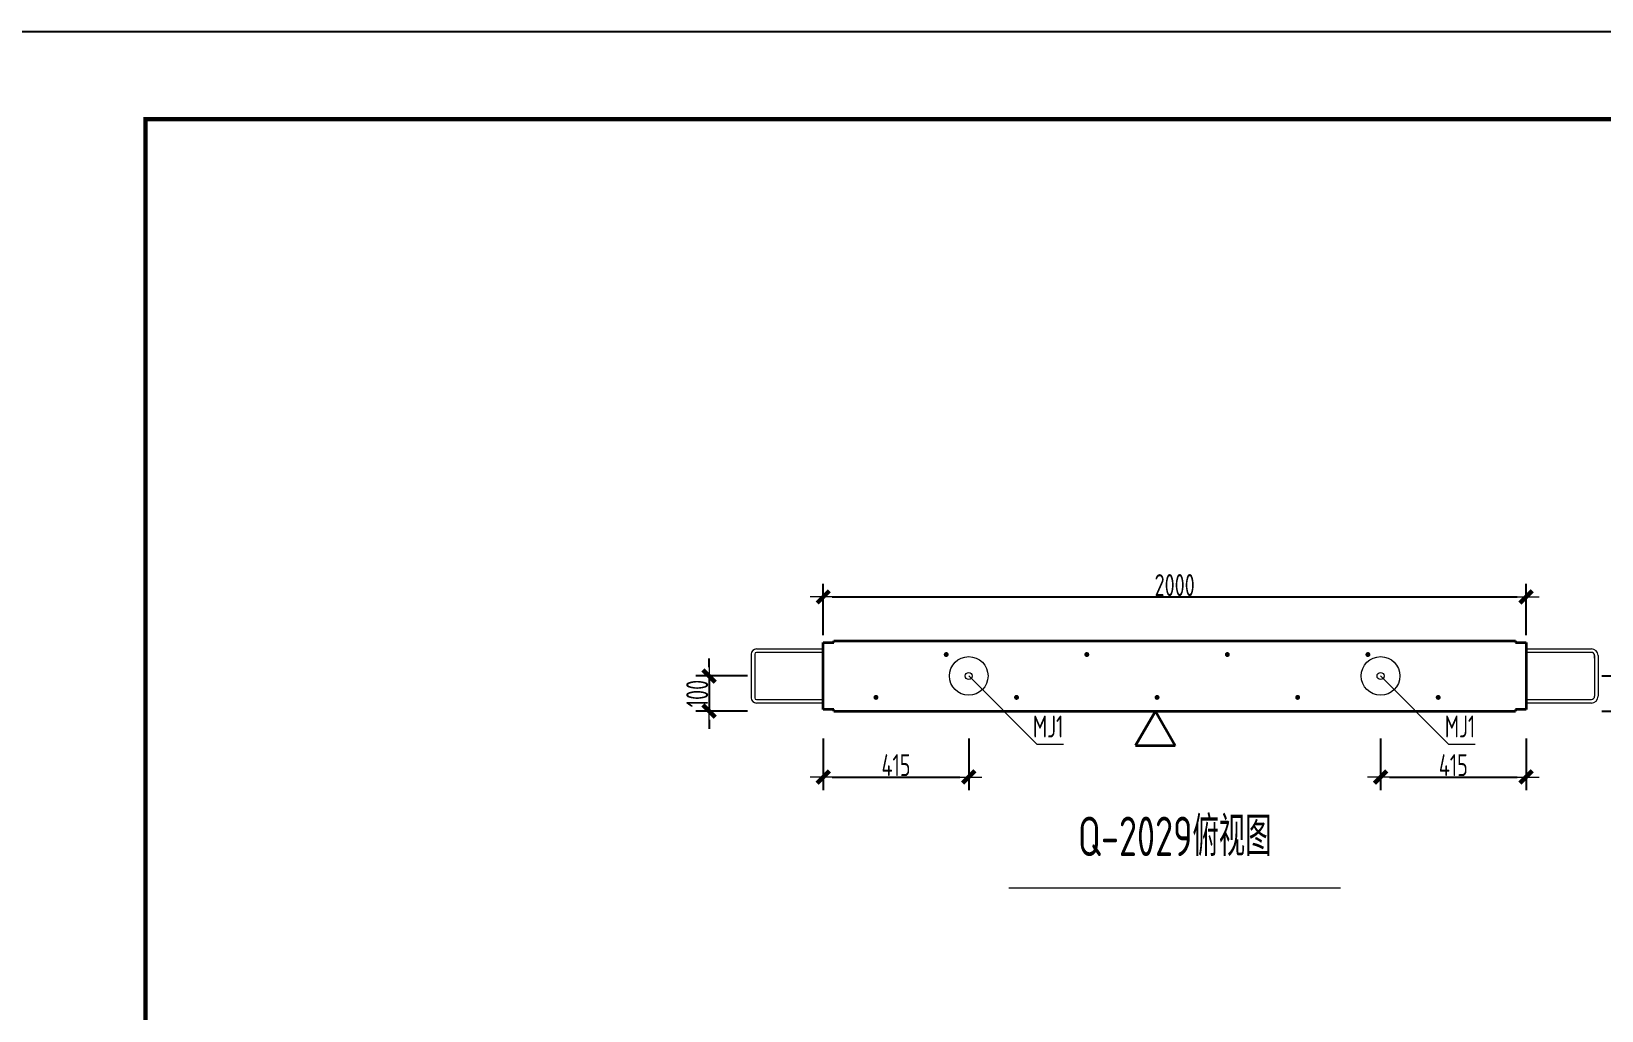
# Model space of a CAD drawing. Extents: x -85320 to 1679916, y -1321939 to 627.
# Drawn here: x 1440540 to 1458414, y -837018 to -825871 of the extents above; entities that cross this region are included whole.
import ezdxf
from ezdxf.enums import TextEntityAlignment as Align

# ---------------------------------------------------------------- set-up
doc = ezdxf.new("R2010")
doc.units = 0
doc.header["$LTSCALE"] = 1000
for name, color, linetype in [('BORDER', 7, 'Continuous'), ('打印线框', 7, 'Continuous'), ('拉模', 7, 'Continuous')]:
    doc.layers.add(name, color=color, linetype=linetype)
for name, color, linetype, lineweight in [('直线', 7, 'Continuous', 18), ('预制墙图名', 7, 'Continuous', 18), ('预制墙埋件', 8, 'Continuous', 18), ('预制墙墙身水平筋', 130, 'Continuous', 18), ('预制墙墙身纵向受力筋', 1, 'Continuous', 18), ('预制墙详图标注', 3, 'Continuous', 18), ('预制墙详图轮廓', 3, 'Continuous', 35)]:
    doc.layers.add(name, color=color, linetype=linetype, lineweight=lineweight)
doc.styles.add('样式 1', font='yjkeng.shx', dxfattribs={"width": 0.7, "bigfont": 'yjkchn.shx'})
doc.styles.add('样式 2', font='yjkeng.shx', dxfattribs={"width": 0.7, "bigfont": 'yjkchn.shx'})
doc.dimstyles.new('盈建科结构', dxfattribs={"dimscale": 100, "dimtxt": 2.5, "dimasz": 1, "dimexe": 1.5, "dimexo": 0.625, "dimgap": 0.1, "dimtad": 1, "dimdec": 0, "dimrnd": 1, "dimzin": 0, "dimdsep": 46, "dimtxsty": '样式 1', "dimblk": '_yjkbk', "dimblk1": 'ARCHTICK', "dimblk2": 'ARCHTICK', "dimcen": 0.09, "dimadec": 0, "dimazin": 0, "dimtfac": 1, "dimtdec": 4, "dimtix": 1, "dimtmove": 2, "dimatfit": 3, "dimfxl": 1, "dimtolj": 1, "dimtzin": 0, "dimarcsym": 0})

# ---------------------------------------------------------------- blocks, each defined once
blk = doc.blocks.new('_yjkbk')
blk.add_line((-1, 0), (1.5, 0))
blk.add_lwpolyline([(-0.7, -0.7, 0.5, 0.5, 0), (0.7, 0.7, 0.5, 0.5, 0)], format="xyseb")
blk = doc.blocks.new('*D505')
at = {"layer": 'Defpoints', "color": 0, "transparency": 16777216}
for p in [(1448754, -833209), (1448254, -833609), (1448754, -833609)]:
    blk.add_point(p, dxfattribs=at)
at = {"layer": '预制墙详图标注', "color": 0, "lineweight": -2, "transparency": 16777216}
for p, q in [((1448254, -833109), (1448254, -833009)), ((1448691, -833209), (1448104, -833209)), ((1448254, -833209), (1448254, -833609)), ((1448691, -833609), (1448104, -833609)), ((1448254, -833709), (1448254, -833809))]:
    blk.add_line(p, q, dxfattribs=at)
at = {"layer": '预制墙详图标注', "color": 0, "lineweight": -2, "transparency": 16777216, "xscale": 100, "yscale": 100, "zscale": 100}
for p, rotation in [((1448254, -833209), 270), ((1448254, -833609), 90)]:
    blk.add_blockref('_yjkbk', p, dxfattribs=dict(at, rotation=rotation))
at = {"layer": '预制墙详图标注', "color": 0, "transparency": 16777216, "insert": (1448244, -833409), "char_height": 250, "attachment_point": 8, "rotation": 90, "style": '样式 1'}
blk.add_mtext('\\A1;100', dxfattribs=at)
blk = doc.blocks.new('_ArchTick')
at = {"color": 0, "linetype": 'ByBlock', "const_width": 0.4}
blk.add_lwpolyline([(-0.5, -0.5), (0.5, 0.5)], dxfattribs=at)
blk = doc.blocks.new('*D506')
at = {"layer": 'Defpoints', "color": 0, "transparency": 16777216}
for p in [(1458354, -833209), (1458354, -833609), (1458854, -833609)]:
    blk.add_point(p, dxfattribs=at)
at = {"layer": '预制墙详图标注', "color": 0, "lineweight": -2, "transparency": 16777216}
for p, q in [((1458854, -833109), (1458854, -833009)), ((1458416, -833209), (1459004, -833209)), ((1458854, -833209), (1458854, -833609)), ((1458416, -833609), (1459004, -833609)), ((1458854, -833709), (1458854, -833809))]:
    blk.add_line(p, q, dxfattribs=at)
at = {"layer": '预制墙详图标注', "color": 0, "lineweight": -2, "transparency": 16777216, "xscale": 100, "yscale": 100, "zscale": 100}
for p, rotation in [((1458854, -833209), 270), ((1458854, -833609), 90)]:
    blk.add_blockref('_yjkbk', p, dxfattribs=dict(at, rotation=rotation))
at = {"layer": '预制墙详图标注', "color": 0, "transparency": 16777216, "insert": (1458844, -833409), "char_height": 250, "attachment_point": 8, "rotation": 90, "style": '样式 1'}
blk.add_mtext('\\A1;100', dxfattribs=at)
blk = doc.blocks.new('*D507')
at = {"layer": 'Defpoints', "color": 0, "transparency": 16777216}
for p in [(1449554, -833859), (1451210, -833859), (1451210, -834359)]:
    blk.add_point(p, dxfattribs=at)
at = {"layer": '预制墙详图标注', "color": 0, "lineweight": -2, "transparency": 16777216}
for p, q in [((1449554, -833921), (1449554, -834509)), ((1451210, -833921), (1451210, -834509)), ((1449654, -834359), (1451110, -834359))]:
    blk.add_line(p, q, dxfattribs=at)
at = {"layer": '预制墙详图标注', "color": 0, "lineweight": -2, "transparency": 16777216, "xscale": 100, "yscale": 100, "zscale": 100, "rotation": 180}
blk.add_blockref('_yjkbk', (1449554, -834359), dxfattribs=at)
at = {"layer": '预制墙详图标注', "color": 0, "lineweight": -2, "transparency": 16777216, "xscale": 100, "yscale": 100, "zscale": 100}
blk.add_blockref('_yjkbk', (1451210, -834359), dxfattribs=at)
at = {"layer": '预制墙详图标注', "color": 0, "transparency": 16777216, "insert": (1450382, -834349), "char_height": 250, "attachment_point": 8, "style": '样式 1'}
blk.add_mtext('\\A1;415', dxfattribs=at)
blk = doc.blocks.new('*D508')
at = {"layer": 'Defpoints', "color": 0, "transparency": 16777216}
for p in [(1455898, -833859), (1457554, -833859), (1457554, -834359)]:
    blk.add_point(p, dxfattribs=at)
at = {"layer": '预制墙详图标注', "color": 0, "lineweight": -2, "transparency": 16777216}
for p, q in [((1455898, -833921), (1455898, -834509)), ((1457554, -833921), (1457554, -834509)), ((1455998, -834359), (1457454, -834359))]:
    blk.add_line(p, q, dxfattribs=at)
at = {"layer": '预制墙详图标注', "color": 0, "lineweight": -2, "transparency": 16777216, "xscale": 100, "yscale": 100, "zscale": 100, "rotation": 180}
blk.add_blockref('_yjkbk', (1455898, -834359), dxfattribs=at)
at = {"layer": '预制墙详图标注', "color": 0, "lineweight": -2, "transparency": 16777216, "xscale": 100, "yscale": 100, "zscale": 100}
blk.add_blockref('_yjkbk', (1457554, -834359), dxfattribs=at)
at = {"layer": '预制墙详图标注', "color": 0, "transparency": 16777216, "insert": (1456726, -834349), "char_height": 250, "attachment_point": 8, "style": '样式 1'}
blk.add_mtext('\\A1;415', dxfattribs=at)
blk = doc.blocks.new('*D509')
at = {"layer": 'Defpoints', "color": 0, "transparency": 16777216}
for p in [(1457554, -832309), (1449554, -832809), (1457554, -832809)]:
    blk.add_point(p, dxfattribs=at)
at = {"layer": '预制墙详图标注', "color": 0, "lineweight": -2, "transparency": 16777216}
for p, q in [((1449554, -832746), (1449554, -832159)), ((1457554, -832746), (1457554, -832159)), ((1449654, -832309), (1457454, -832309))]:
    blk.add_line(p, q, dxfattribs=at)
at = {"layer": '预制墙详图标注', "color": 0, "lineweight": -2, "transparency": 16777216, "xscale": 100, "yscale": 100, "zscale": 100, "rotation": 180}
blk.add_blockref('_yjkbk', (1449554, -832309), dxfattribs=at)
at = {"layer": '预制墙详图标注', "color": 0, "lineweight": -2, "transparency": 16777216, "xscale": 100, "yscale": 100, "zscale": 100}
blk.add_blockref('_yjkbk', (1457554, -832309), dxfattribs=at)
at = {"layer": '预制墙详图标注', "color": 0, "transparency": 16777216, "insert": (1453554, -832299), "char_height": 250, "attachment_point": 8, "style": '样式 1'}
blk.add_mtext('\\A1;2000', dxfattribs=at)
blk = doc.blocks.new('图框1')
at = {"layer": 'BORDER', "const_width": 50}
blk.add_lwpolyline([(1377779, -823089), (1377779, -783089), (1433679, -783089), (1433679, -823089)], close=True, dxfattribs=at)
blk = doc.blocks.new('闭口左')
at = {"layer": '预制墙墙身水平筋', "color": 4}
for p, q in [((1032894, -832503), (1032894, -832999)), ((1032934, -832503), (1032934, -832999))]:
    blk.add_line(p, q, dxfattribs=at)
at = {"layer": '预制墙墙身水平筋', "lineweight": 18}
for p, q in [((1032954, -832443), (1033714, -832443)), ((1032954, -832443), (1033714, -832443)), ((1032954, -832443), (1033714, -832443)), ((1032954, -832443), (1033714, -832443)), ((1032954, -832443), (1033714, -832443)), ((1032954, -832443), (1033714, -832443)), ((1032954, -832443), (1033714, -832443)), ((1032954, -832443), (1033714, -832443)), ((1032954, -832443), (1033714, -832443)), ((1032954, -832443), (1033714, -832443)), ((1032954, -832443), (1033714, -832443)), ((1032954, -832443), (1033714, -832443)), ((1032954, -832443), (1033714, -832443)), ((1032954, -832443), (1033714, -832443)), ((1032954, -832443), (1033714, -832443)), ((1033714, -832483), (1032954, -832483)), ((1033714, -832483), (1032954, -832483)), ((1033714, -832483), (1032954, -832483)), ((1033714, -832483), (1032954, -832483)), ((1033714, -832483), (1032954, -832483)), ((1033714, -832483), (1032954, -832483)), ((1033714, -832483), (1032954, -832483)), ((1033714, -832483), (1032954, -832483)), ((1033714, -832483), (1032954, -832483)), ((1033714, -832483), (1032954, -832483)), ((1033714, -832483), (1032954, -832483)), ((1033714, -832483), (1032954, -832483)), ((1033714, -832483), (1032954, -832483)), ((1033714, -832483), (1032954, -832483)), ((1033714, -832483), (1032954, -832483)), ((1032954, -833019), (1033714, -833019)), ((1033714, -833059), (1032954, -833059))]:
    blk.add_line(p, q, dxfattribs=at)
for centre, radius, start, end in [((1032954, -832503), 60, 90, 180), ((1032954, -832503), 60, 90, 180), ((1032954, -832503), 60, 90, 180), ((1032954, -832503), 60, 90, 180), ((1032954, -832503), 60, 90, 180), ((1032954, -832503), 60, 90, 180), ((1032954, -832503), 60, 90, 180), ((1032954, -832503), 60, 90, 180), ((1032954, -832503), 60, 90, 180), ((1032954, -832503), 60, 90, 180), ((1032954, -832503), 60, 90, 180), ((1032954, -832503), 60, 90, 180), ((1032954, -832503), 60, 90, 180), ((1032954, -832503), 60, 90, 180), ((1032954, -832503), 20, 90, 180), ((1032954, -832503), 20, 90, 180), ((1032954, -832503), 20, 90, 180), ((1032954, -832503), 20, 90, 180), ((1032954, -832503), 20, 90, 180), ((1032954, -832503), 20, 90, 180), ((1032954, -832503), 20, 90, 180), ((1032954, -832503), 20, 90, 180), ((1032954, -832503), 20, 90, 180), ((1032954, -832503), 20, 90, 180), ((1032954, -832503), 20, 90, 180), ((1032954, -832503), 20, 90, 180), ((1032954, -832503), 20, 90, 180), ((1032954, -832503), 20, 90, 180), ((1032954, -832999), 60, 180, 270), ((1032954, -832999), 20, 180, 270)]:
    blk.add_arc(centre, radius, start, end, dxfattribs=at)
blk = doc.blocks.new('闭口右')
at = {"layer": '预制墙墙身水平筋', "lineweight": 18}
for p, q in [((1039314, -832443), (1040058, -832443)), ((1039314, -832443), (1040058, -832443)), ((1039314, -832443), (1040058, -832443)), ((1039314, -832443), (1040058, -832443)), ((1039314, -832443), (1040058, -832443)), ((1039314, -832443), (1040058, -832443)), ((1039314, -832443), (1040058, -832443)), ((1039314, -832443), (1040058, -832443)), ((1039314, -832443), (1040058, -832443)), ((1039314, -832443), (1040058, -832443)), ((1039314, -832443), (1040058, -832443)), ((1039314, -832443), (1040058, -832443)), ((1039314, -832443), (1040058, -832443)), ((1039314, -832443), (1040058, -832443)), ((1039314, -832443), (1040058, -832443)), ((1040058, -832483), (1039314, -832483)), ((1040058, -832483), (1039314, -832483)), ((1040058, -832483), (1039314, -832483)), ((1040058, -832483), (1039314, -832483)), ((1040058, -832483), (1039314, -832483)), ((1040058, -832483), (1039314, -832483)), ((1040058, -832483), (1039314, -832483)), ((1040058, -832483), (1039314, -832483)), ((1040058, -832483), (1039314, -832483)), ((1040058, -832483), (1039314, -832483)), ((1040058, -832483), (1039314, -832483)), ((1040058, -832483), (1039314, -832483)), ((1040058, -832483), (1039314, -832483)), ((1040058, -832483), (1039314, -832483)), ((1040058, -832483), (1039314, -832483)), ((1040094, -832548), (1040094, -832519)), ((1040094, -832548), (1040094, -832519)), ((1040094, -832548), (1040094, -832519)), ((1040094, -832548), (1040094, -832519)), ((1040094, -832548), (1040094, -832519)), ((1040094, -832548), (1040094, -832519)), ((1040094, -832548), (1040094, -832519)), ((1040094, -832548), (1040094, -832519)), ((1040094, -832548), (1040094, -832519)), ((1040094, -832548), (1040094, -832519)), ((1040094, -832548), (1040094, -832519)), ((1040094, -832548), (1040094, -832519)), ((1040094, -832548), (1040094, -832519)), ((1040094, -832548), (1040094, -832519)), ((1040094, -832548), (1040094, -832519)), ((1040134, -832519), (1040134, -832548)), ((1040134, -832519), (1040134, -832548)), ((1040134, -832519), (1040134, -832548)), ((1040134, -832519), (1040134, -832548)), ((1040134, -832519), (1040134, -832548)), ((1040134, -832519), (1040134, -832548)), ((1040134, -832519), (1040134, -832548)), ((1040134, -832519), (1040134, -832548)), ((1040134, -832519), (1040134, -832548)), ((1040134, -832519), (1040134, -832548)), ((1040134, -832519), (1040134, -832548)), ((1040134, -832519), (1040134, -832548)), ((1040134, -832519), (1040134, -832548)), ((1040134, -832519), (1040134, -832548)), ((1040134, -832519), (1040134, -832548)), ((1039314, -833019), (1040058, -833019)), ((1039314, -833019), (1040058, -833019)), ((1039314, -833019), (1040058, -833019)), ((1039314, -833019), (1040058, -833019)), ((1039314, -833019), (1040058, -833019)), ((1039314, -833019), (1040058, -833019)), ((1039314, -833019), (1040058, -833019)), ((1039314, -833019), (1040058, -833019)), ((1039314, -833019), (1040058, -833019)), ((1039314, -833019), (1040058, -833019)), ((1039314, -833019), (1040058, -833019)), ((1039314, -833019), (1040058, -833019)), ((1039314, -833019), (1040058, -833019)), ((1039314, -833019), (1040058, -833019)), ((1039314, -833019), (1040058, -833019)), ((1040058, -833059), (1039314, -833059))]:
    blk.add_line(p, q, dxfattribs=at)
at = {"layer": '预制墙墙身水平筋', "color": 4}
for p, q in [((1040094, -832519), (1040094, -832982)), ((1040134, -832519), (1040134, -832982))]:
    blk.add_line(p, q, dxfattribs=at)
at = {"layer": '预制墙墙身水平筋', "lineweight": 18}
for centre, radius, start, end in [((1040058, -832519), 76.6, 360, 90), ((1040058, -832519), 76.6, 360, 90), ((1040058, -832519), 76.6, 360, 90), ((1040058, -832519), 76.6, 360, 90), ((1040058, -832519), 76.6, 360, 90), ((1040058, -832519), 76.6, 360, 90), ((1040058, -832519), 76.6, 360, 90), ((1040058, -832519), 76.6, 360, 90), ((1040058, -832519), 76.6, 360, 90), ((1040058, -832519), 76.6, 360, 90), ((1040058, -832519), 76.6, 360, 90), ((1040058, -832519), 76.6, 360, 90), ((1040058, -832519), 76.6, 360, 90), ((1040058, -832519), 76.6, 360, 90), ((1040058, -832519), 36.6, 360, 90), ((1040058, -832519), 36.6, 360, 90), ((1040058, -832519), 36.6, 360, 90), ((1040058, -832519), 36.6, 360, 90), ((1040058, -832519), 36.6, 360, 90), ((1040058, -832519), 36.6, 360, 90), ((1040058, -832519), 36.6, 360, 90), ((1040058, -832519), 36.6, 360, 90), ((1040058, -832519), 36.6, 360, 90), ((1040058, -832519), 36.6, 360, 90), ((1040058, -832519), 36.6, 360, 90), ((1040058, -832519), 36.6, 360, 90), ((1040058, -832519), 36.6, 360, 90), ((1040058, -832519), 36.6, 360, 90), ((1040058, -832982), 36.6, 270, 0), ((1040058, -832982), 76.6, 270, 0), ((1040058, -832982), 36.6, 270, 0), ((1040058, -832982), 76.6, 270, 0), ((1040058, -832982), 36.6, 270, 0), ((1040058, -832982), 76.6, 270, 0), ((1040058, -832982), 36.6, 270, 0), ((1040058, -832982), 76.6, 270, 0), ((1040058, -832982), 36.6, 270, 0), ((1040058, -832982), 76.6, 270, 0), ((1040058, -832982), 36.6, 270, 0), ((1040058, -832982), 76.6, 270, 0), ((1040058, -832982), 36.6, 270, 0), ((1040058, -832982), 76.6, 270, 0), ((1040058, -832982), 36.6, 270, 0), ((1040058, -832982), 76.6, 270, 0), ((1040058, -832982), 36.6, 270, 0), ((1040058, -832982), 76.6, 270, 0), ((1040058, -832982), 36.6, 270, 0), ((1040058, -832982), 76.6, 270, 0), ((1040058, -832982), 36.6, 270, 0), ((1040058, -832982), 76.6, 270, 0), ((1040058, -832982), 36.6, 270, 0), ((1040058, -832982), 76.6, 270, 0), ((1040058, -832982), 36.6, 270, 0), ((1040058, -832982), 76.6, 270, 0), ((1040058, -832982), 36.6, 270, 0), ((1040058, -832982), 76.6, 270, 0)]:
    blk.add_arc(centre, radius, start, end, dxfattribs=at)

msp = doc.modelspace()

# ---------------------------------------------------------------- linework, layer by layer
at = {"layer": '打印线框', "color": 1}
msp.add_lwpolyline([(1439339.784, -867870.959), (1439339.784, -825870.959), (1498739.784, -825870.959), (1498739.784, -867870.959)], close=True, dxfattribs=at)
at = {"layer": '直线', "lineweight": 18}
for points in [[(1451209.684, -833208.636), (1451984.684, -833983.636), (1452287.568, -833983.636)], [(1455897.684, -833208.636), (1456672.684, -833983.636), (1456975.568, -833983.636)]]:
    msp.add_lwpolyline(points, dxfattribs=at)
at = {"layer": '预制墙图名', "lineweight": 18}
msp.add_line((1451664.424, -835618.636), (1455442.943, -835618.636), dxfattribs=at)
at = {"layer": '预制墙埋件', "lineweight": 18}
for centre, radius in [((1451209.684, -833208.636), 220), ((1455897.684, -833208.636), 220), ((1451209.684, -833208.636), 40), ((1455897.684, -833208.636), 40)]:
    msp.add_circle(centre, radius, dxfattribs=at)
at = {"layer": '预制墙墙身纵向受力筋', "lineweight": 18, "const_width": 28}
for points in [[(1450967.684, -832964.636, 1), (1450939.684, -832964.636, 1)], [(1452567.684, -832964.636, 1), (1452539.684, -832964.636, 1)], [(1454167.684, -832964.636, 1), (1454139.684, -832964.636, 1)], [(1455767.684, -832964.636, 1), (1455739.684, -832964.636, 1)], [(1450167.684, -833452.636, 1), (1450139.684, -833452.636, 1)], [(1451767.684, -833452.636, 1), (1451739.684, -833452.636, 1)], [(1453367.684, -833452.636, 1), (1453339.684, -833452.636, 1)], [(1454967.684, -833452.636, 1), (1454939.684, -833452.636, 1)], [(1456567.684, -833452.636, 1), (1456539.684, -833452.636, 1)]]:
    msp.add_lwpolyline(points, format="xyb", close=True, dxfattribs=at)
at = {"layer": '预制墙详图标注', "lineweight": 35}
for p, q in [((1453334.684, -833608.636), (1453109.684, -833998.347)), ((1453334.684, -833608.636), (1453559.684, -833998.347)), ((1453109.684, -833998.347), (1453559.684, -833998.347))]:
    msp.add_line(p, q, dxfattribs=at)
at = {"layer": '预制墙详图轮廓', "lineweight": 35}
for p, q in [((1449553.684, -833588.636), (1449553.684, -832828.636)), ((1449553.684, -832828.636), (1449673.684, -832828.636)), ((1449673.684, -832808.636), (1457433.684, -832808.636)), ((1449673.684, -832828.636), (1449673.684, -832808.636)), ((1457433.684, -832808.636), (1457433.684, -832828.636)), ((1457433.684, -832828.636), (1457553.684, -832828.636)), ((1457553.684, -832828.636), (1457553.684, -833588.636)), ((1449673.684, -833588.636), (1449553.684, -833588.636)), ((1449673.684, -833608.636), (1449673.684, -833588.636)), ((1449673.684, -833608.636), (1457433.684, -833608.636)), ((1457553.684, -833588.636), (1457433.684, -833588.636)), ((1457433.684, -833588.636), (1457433.684, -833608.636))]:
    msp.add_line(p, q, dxfattribs=at)

# ---------------------------------------------------------------- block references
at = {"layer": '拉模', "color": 3}
msp.add_blockref('图框1', (64060.835, -43782.265), dxfattribs=at)
at = {"layer": '预制墙墙身水平筋', "color": 4}
for name, p in [('闭口左', (415839.313, -457.788)), ('闭口右', (418239.313, -457.788))]:
    msp.add_blockref(name, p, dxfattribs=at)

# ---------------------------------------------------------------- texts
at = {"layer": '直线', "linetype": 'Continuous', "style": '样式 1', "width": 0.7}
for p in [(1452287.568, -833983.636), (1456975.568, -833983.636)]:
    msp.add_text('MJ1', height=250, dxfattribs=at).set_placement(p, align=Align.BOTTOM_RIGHT)
at = {"layer": '预制墙图名', "linetype": 'Continuous', "style": '样式 2', "width": 0.7}
msp.add_text('Q-2029俯视图', height=450, dxfattribs=at).set_placement((1453553.684, -835394.493), align=Align.BOTTOM_CENTER)

# ---------------------------------------------------------------- dimensions: what is measured, and where the dimension line sits
at = {"layer": '预制墙详图标注'}
for p1, p2, distance, picture, middle in [((1449553.684, -832808.636), (1457553.684, -832808.636), 500, '*D509', (1453553.684, -832173.636)), ((1448753.684, -833208.636), (1448753.684, -833608.636), -500, '*D505', (1448118.684, -833408.636)), ((1458353.684, -833208.636), (1458353.684, -833608.636), 500, '*D506', (1458718.684, -833408.636)), ((1449553.684, -833858.636), (1451209.684, -833858.636), -500, '*D507', (1450381.684, -834223.636)), ((1455897.684, -833858.636), (1457553.684, -833858.636), -500, '*D508', (1456725.684, -834223.636))]:
    dim = msp.add_aligned_dim(p1=p1, p2=p2, distance=distance, dimstyle='盈建科结构', override={"dimscale": 100, "dimtxt": 2.5, "dimasz": 1, "dimexe": 1.5, "dimexo": 0.625, "dimgap": 0.1, "dimtad": 1, "dimlfac": 0.25, "dimrnd": 5, "dimdle": 0, "dimtix": 1, "dimfxlon": 0}, dxfattribs=at)
    dim.commit()
    dim.dimension.update_dxf_attribs({"geometry": picture, "text_midpoint": middle})

doc.saveas('drawing.dxf')
